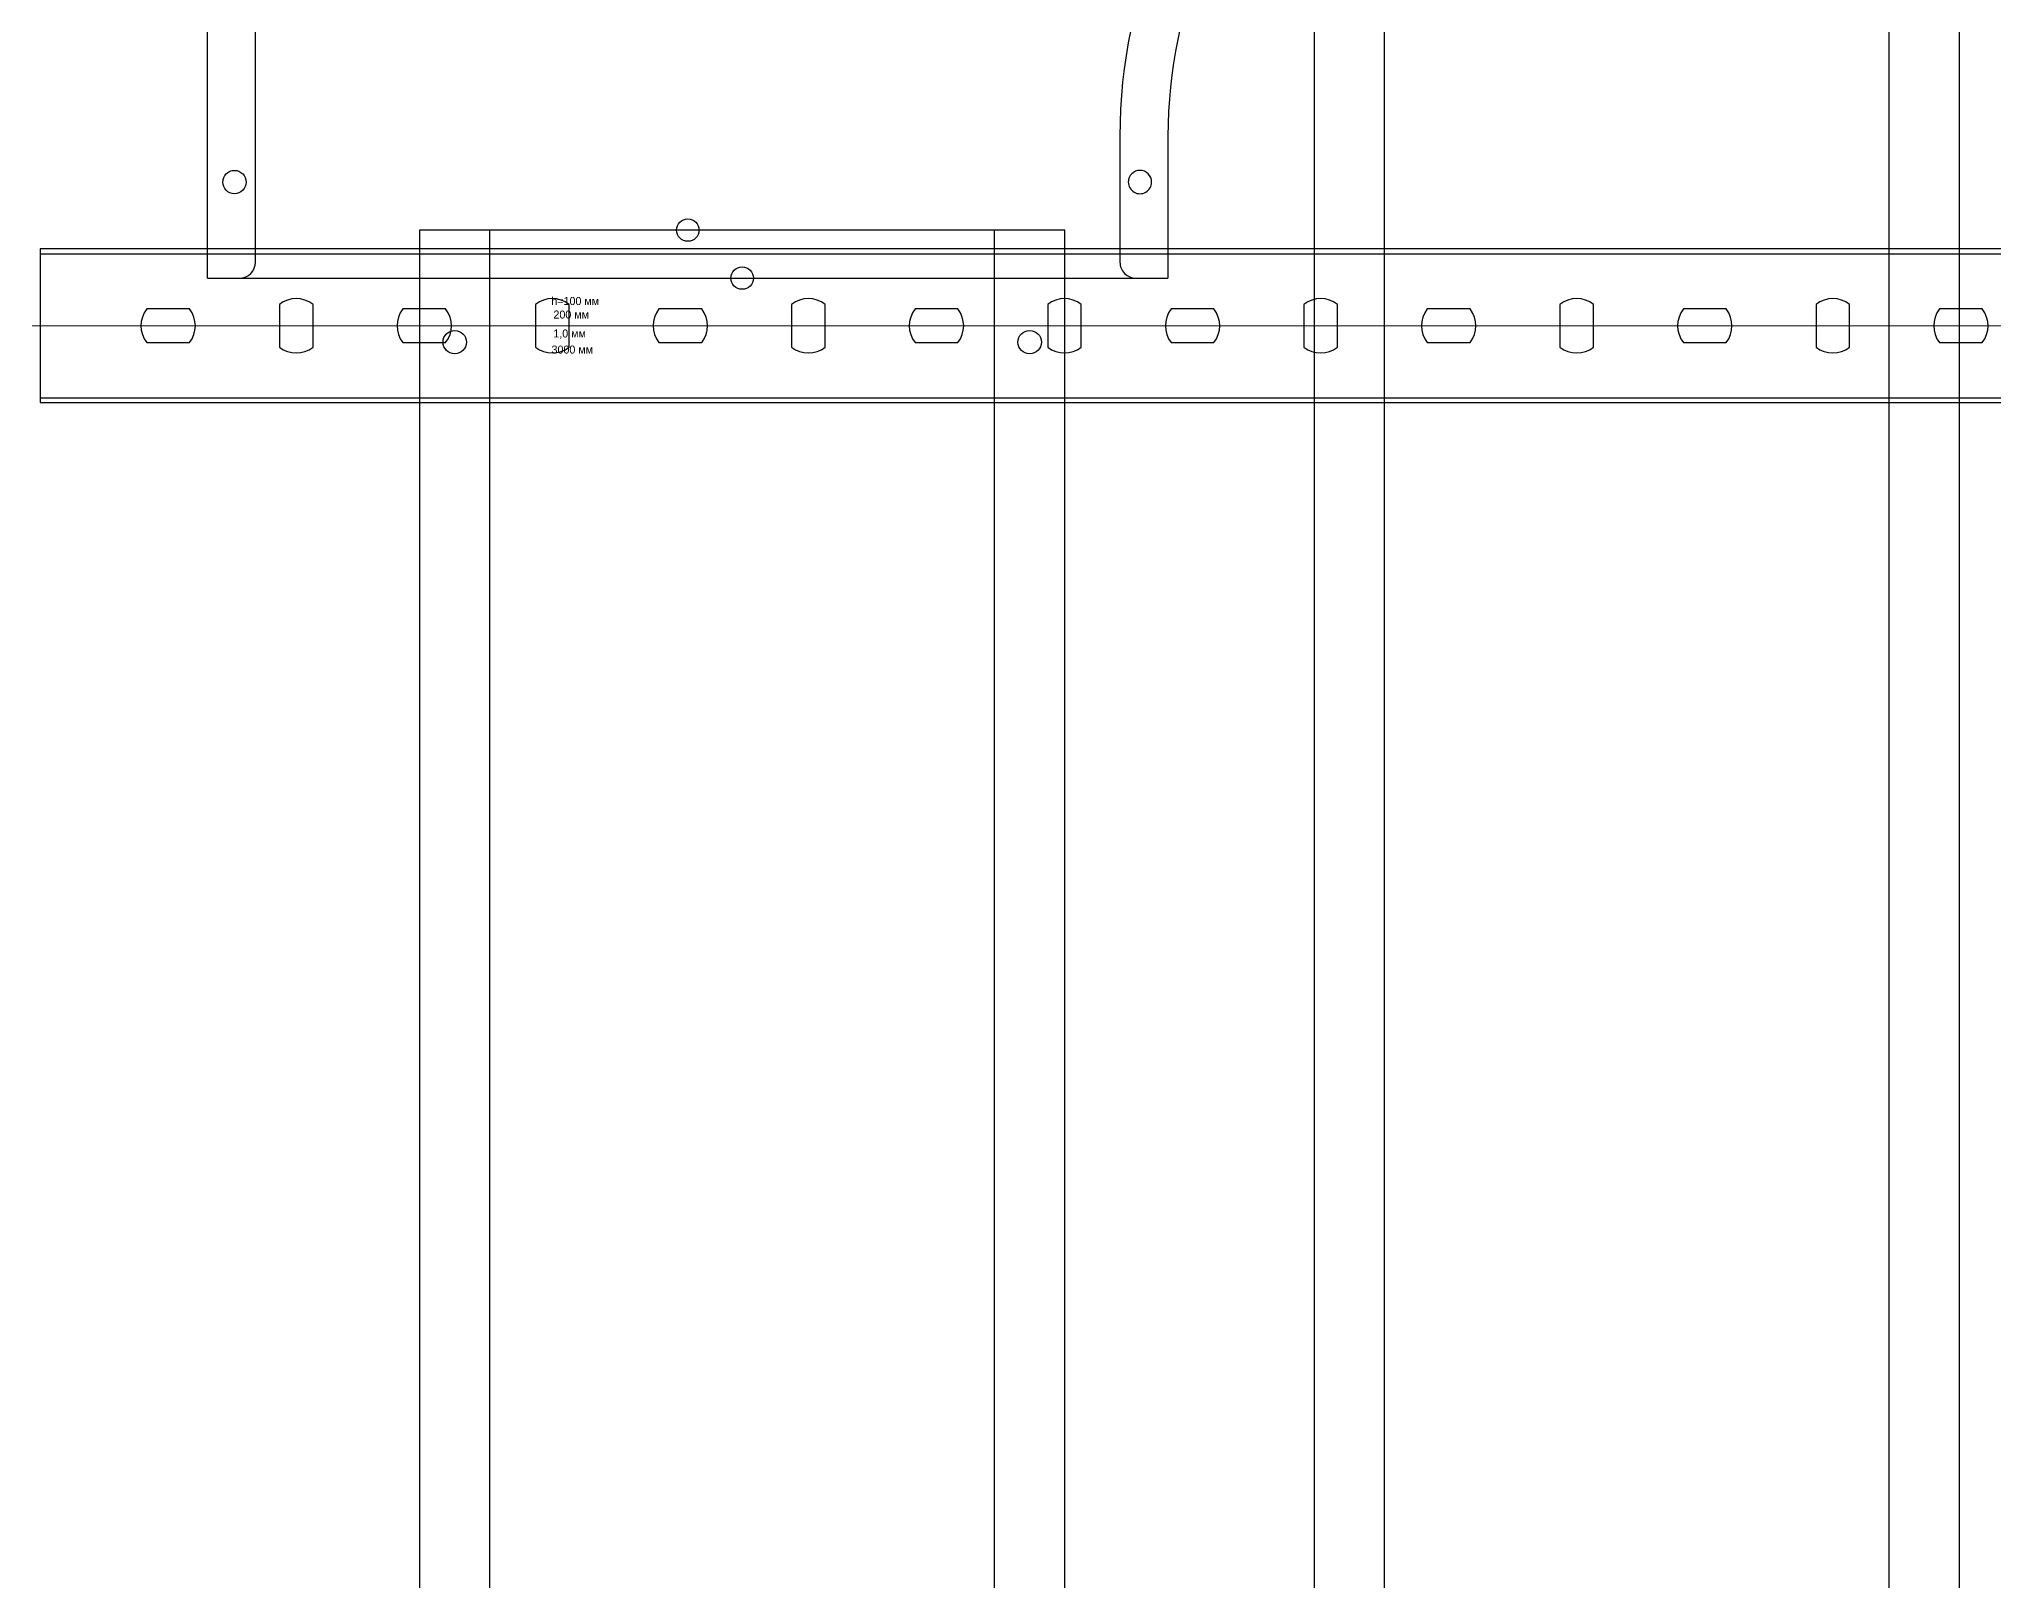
# Model space of a CAD drawing. Header units: millimetres. Extents: x -42533 to 645315, y 3457 to 82611.
# Drawn here: x 27109 to 27720, y 50931 to 51413 of the extents above; entities that cross this region are included whole.
import ezdxf
from ezdxf.enums import TextEntityAlignment as Align

# ---------------------------------------------------------------- set-up
doc = ezdxf.new("R2018")
doc.units = ezdxf.units.MM
for name, color, linetype in [('00_00_потолок_Панели из стали', 7, 'Continuous'), ('ЭОМ_Лотки авар.', 1, 'Continuous'), ('ЭОМ_Лотки рабочие', 5, 'Continuous')]:
    doc.layers.add(name, color=color, linetype=linetype)
doc.styles.get("Standard").update_dxf_attribs({"font": 'arial.ttf'})
doc.styles.add('М2', font='isocpeur.ttf', dxfattribs={"width": 0.8})
doc.dimstyles.new('М2-100', dxfattribs={"dimtxt": 250, "dimasz": 100, "dimexe": 50, "dimexo": 50, "dimgap": 50, "dimtad": 1, "dimdec": 0, "dimzin": 1, "dimtxsty": 'М2', "dimblk": 'ARCHTICK', "dimcen": 2.5, "dimdle": 50, "dimclre": 256, "dimclrt": 256, "dimadec": 0, "dimazin": 0, "dimtfac": 1, "dimtdec": 0, "dimtix": 1, "dimtmove": 1, "dimatfit": 3, "dimldrblk": 'NONE', "dimfxl": 1, "dimtolj": 1, "dimlwd": 9, "dimlwe": 9, "dimarcsym": 1})

# ---------------------------------------------------------------- blocks, each defined once
blk = doc.blocks.new('*U46')
at = {"color": 0, "linetype": 'Continuous', "lineweight": 25}
for p, q in [((-78.79, -7111.49), (-78.8, 0)), ((78.81, -7111.49), (78.8, 0))]:
    blk.add_line(p, q, dxfattribs=at)
blk.add_lwpolyline([(100.81, -7111.49), (100.8, 0), (-100.8, 0), (-100.79, -7111.49)], close=True, dxfattribs=at)
at = {"color": 0, "linetype": 'ByBlock', "lineweight": -2}
blk.add_circle((0, -15), 3.5, dxfattribs=at)
at = {"color": 0, "linetype": 'Continuous', "lineweight": 25}
for centre, radius in [((0, -15), 3.5), ((-89.8, -35), 3.65), ((89.8, -35), 3.65)]:
    blk.add_circle(centre, radius, dxfattribs=at)
at = {"color": 0, "flags": 9}
for tag, p in [('АРТИКУЛ', (-59.7, -11.85)), ('НАИМЕНОВАНИЕ', (-59.12, -7.02)), ('ПРИМЕЧАНИЕ', (-58.82, -17.26))]:
    blk.add_attdef(tag, text='', height=2.5, dxfattribs=at).set_placement(p, align=Align.TOP_LEFT)
at = {"color": 0, "lineweight": 30, "flags": 104}
for tag, p in [('ВЫСОТА', (-59.61, -20.92)), ('ШИРИНА', (-58.94, -25.15)), ('ДЛИНА', (-59.54, -36.09)), ('ТОЛЩИНА', (-58.99, -31.04))]:
    blk.add_attdef(tag, text='', height=2.5, dxfattribs=at).set_placement(p, align=Align.TOP_LEFT)
blk = doc.blocks.new('*U47')
at = {"color": 0, "linetype": 'Continuous', "lineweight": 25}
for p, q in [((-78.79, -7580.58), (-78.8, 0)), ((78.81, -7580.58), (78.8, 0))]:
    blk.add_line(p, q, dxfattribs=at)
blk.add_lwpolyline([(100.81, -7580.58), (100.8, 0), (-100.8, 0), (-100.79, -7580.58)], close=True, dxfattribs=at)
at = {"color": 0, "flags": 9}
for tag, p in [('АРТИКУЛ', (-59.7, -11.85)), ('НАИМЕНОВАНИЕ', (-59.12, -7.02)), ('ПРИМЕЧАНИЕ', (-58.82, -17.26))]:
    blk.add_attdef(tag, text='', height=2.5, dxfattribs=at).set_placement(p, align=Align.TOP_LEFT)
at = {"color": 0, "lineweight": 30, "flags": 104}
for tag, p in [('ВЫСОТА', (-59.61, -20.92)), ('ШИРИНА', (-58.94, -25.15)), ('ДЛИНА', (-59.54, -36.09)), ('ТОЛЩИНА', (-58.99, -31.04))]:
    blk.add_attdef(tag, text='', height=2.5, dxfattribs=at).set_placement(p, align=Align.TOP_LEFT)
blk = doc.blocks.new('*U45')
at = {"color": 0, "linetype": 'ByBlock', "lineweight": -2}
for points in [[(24, -700), (24, 0), (-24, 0), (-24, -700)], [(-22.5, -700), (-22.5, 0)], [(22.5, -700), (22.5, 0)], [(-24, -700), (24, -700)]]:
    blk.add_lwpolyline(points, dxfattribs=at)
for points in [[(-5.25, -93.32), (-5.25, -106.68, 0.345739), (5.25, -106.68), (5.25, -93.32, 0.345739)], [(-6.68, -134.75, 0.345739), (-6.68, -145.25), (6.68, -145.25, 0.345739), (6.68, -134.75)], [(-5.25, -173.32), (-5.25, -186.68, 0.345739), (5.25, -186.68), (5.25, -173.32, 0.345739)], [(-6.68, -214.75, 0.345739), (-6.68, -225.25), (6.68, -225.25, 0.345739), (6.68, -214.75)], [(-5.25, -253.32), (-5.25, -266.68, 0.345739), (5.25, -266.68), (5.25, -253.32, 0.345739)], [(-6.68, -294.75, 0.345739), (-6.68, -305.25), (6.68, -305.25, 0.345739), (6.68, -294.75)], [(-5.25, -333.32), (-5.25, -346.68, 0.345739), (5.25, -346.68), (5.25, -333.32, 0.345739)], [(-6.68, -374.75, 0.345739), (-6.68, -385.25), (6.68, -385.25, 0.345739), (6.68, -374.75)], [(-5.25, -413.32), (-5.25, -426.68, 0.345739), (5.25, -426.68), (5.25, -413.32, 0.345739)], [(-6.68, -454.75, 0.345739), (-6.68, -465.25), (6.68, -465.25, 0.345739), (6.68, -454.75)], [(-5.25, -493.32), (-5.25, -506.68, 0.345739), (5.25, -506.68), (5.25, -493.32, 0.345739)], [(-6.68, -534.75, 0.345739), (-6.68, -545.25), (6.68, -545.25, 0.345739), (6.68, -534.75)], [(-5.25, -573.32), (-5.25, -586.68, 0.345739), (5.25, -586.68), (5.25, -573.32, 0.345739)], [(-6.68, -614.75, 0.345739), (-6.68, -625.25), (6.68, -625.25, 0.345739), (6.68, -614.75)], [(-5.25, -653.32), (-5.25, -666.68, 0.345739), (5.25, -666.68), (5.25, -653.32, 0.345739)]]:
    blk.add_lwpolyline(points, format="xyb", close=True, dxfattribs=at)
at = {"flags": 9}
for tag, p in [('НАИМЕНОВАНИЕ', (-58.16, -19.4)), ('АРТИКУЛ', (-58.87, -24.46)), ('ПРИМЕЧАНИЕ', (-58.33, -30.8))]:
    blk.add_attdef(tag, p, '', height=2.5, dxfattribs=at)
at = {"lineweight": 30, "flags": 104}
blk.add_attdef('ДЛИНА', text='', height=2.5, dxfattribs=at).set_placement((-57.72, -34.59), align=Align.TOP_LEFT)
blk = doc.blocks.new('_ArchTick')
at = {"color": 0, "linetype": 'ByBlock', "lineweight": 70, "const_width": 0.15}
blk.add_lwpolyline([(-0.5, -0.5), (0.5, 0.5)], dxfattribs=at)
blk = doc.blocks.new('*D639')
at = {"layer": '00_00_потолок_Панели из стали', "color": 0, "lineweight": 9, "transparency": 16777216}
blk.add_line((26909.9, 52173.71), (26909.9, 51273.51), dxfattribs=at)
at = {"layer": '00_00_потолок_Панели из стали', "lineweight": 9, "transparency": 16777216}
for p, q in [((27837.24, 52123.71), (26859.9, 52123.71)), ((27759.49, 51323.51), (26859.9, 51323.51))]:
    blk.add_line(p, q, dxfattribs=at)
at = {"layer": 'Defpoints', "color": 0, "transparency": 16777216}
for p in [(27887.24, 52123.71), (26909.9, 51323.51), (27809.49, 51323.51)]:
    blk.add_point(p, dxfattribs=at)
at = {"layer": '00_00_потолок_Панели из стали', "color": 0, "lineweight": 9, "transparency": 16777216, "xscale": 100, "yscale": 100, "zscale": 100}
for p, rotation in [((26909.9, 52123.71), 90), ((26909.9, 51323.51), 270)]:
    blk.add_blockref('_ArchTick', p, dxfattribs=dict(at, rotation=rotation))
at = {"layer": '00_00_потолок_Панели из стали', "transparency": 16777216, "insert": (26734.9, 51723.61), "char_height": 250, "attachment_point": 5, "rotation": 90, "style": 'М2'}
blk.add_mtext('\\A1;800', dxfattribs=at)
blk = doc.blocks.new('_None')
blk = doc.blocks.new('*U336')
at = {"color": 0, "linetype": 'ByBlock', "lineweight": -2}
for p, q in [((-150, 300), (-150, 344.3)), ((150, 344.3), (-150, 344.3)), ((150, 344.3), (150, 300)), ((-135, 300), (-135, 339.3)), ((135, 339.3), (135, 300)), ((-344.3, 150), (-300, 150)), ((-344.3, 150), (-344.3, -150)), ((300, 150), (344.3, 150)), ((344.3, -150), (344.3, 150)), ((-339.3, 135), (-300, 135)), ((300, 135), (339.3, 135)), ((339.3, -135), (-339.3, -135)), ((344.3, -150), (-344.3, -150))]:
    blk.add_line(p, q, dxfattribs=at)
for centre, radius in [((0, 329.3), 3.5), ((-329.3, 0), 3.5), ((329.3, 0), 3.5), ((-314.3, -141.6), 3.65), ((314.3, -141.6), 3.65)]:
    blk.add_circle(centre, radius, dxfattribs=at)
for centre, radius, start, end in [((-140, 339.3), 5, 0, 90), ((140, 339.3), 5, 90, 180), ((-141.25, 314.3), 3.65, 0, 180), ((141.25, 314.3), 3.65, 90, 180), ((141.25, 314.3), 3.65, 180, 90), ((-141.25, 314.3), 3.65, 180, 0), ((-300, 300), 150, 270, 0), ((-300, 300), 165, 270, 0), ((300, 300), 165, 180, 270), ((300, 300), 150, 180, 270), ((-314.3, 141.25), 3.65, 270, 180), ((-314.3, 141.25), 3.65, 180, 270), ((314.3, 141.25), 3.65, 90, 270), ((314.3, 141.25), 3.65, 270, 90), ((-339.3, 140), 5, 180, 270), ((339.3, 140), 5, 270, 0), ((-339.3, -140), 5, 90, 180), ((339.3, -140), 5, 0, 90)]:
    blk.add_arc(centre, radius, start, end, dxfattribs=at)
at = {"color": 0, "linetype": 'ByBlock', "lineweight": -2, "flags": 9}
for tag, p in [('НАИМЕНОВАНИЕ', (-28.08, -14.69)), ('АРТИКУЛ', (-27.92, -18.72)), ('ПРИМЕЧАНИЕ', (-27.44, -22.91))]:
    blk.add_attdef(tag, p, '', height=2.5, dxfattribs=at)
at = {"color": 0, "linetype": 'ByBlock', "lineweight": -2, "flags": 104}
for tag, p in [('ВЫСОТА', (-27.38, -28.78)), ('ШИРИНА', (-27.38, -37.51)), ('ТОЛЩИНА', (-27.74, -46.84))]:
    blk.add_attdef(tag, text='', height=2.5, dxfattribs=at).set_placement(p, align=Align.TOP_LEFT)

msp = doc.modelspace()

# ---------------------------------------------------------------- block references
at = {"layer": 'ЭОМ_Лотки авар.', "color": 1}
msp.add_blockref('*U47', (27608.24, 52117.13), dxfattribs=at)
at = {"layer": 'ЭОМ_Лотки рабочие', "rotation": 270}
for name, p in [('*U336', (27311.8, 51682.71)), ('*U45', (27809.49, 51323.51))]:
    msp.add_blockref(name, p, dxfattribs=at)
at = {"layer": 'ЭОМ_Лотки рабочие'}
ref = msp.add_blockref('*U46', (27328.8, 51353.41), dxfattribs=at)
lines = msp.add_mtext('3000 мм', dxfattribs={"layer": '0', "color": 0, "insert": (27269.25, 51317.33), "char_height": 2.5, "attachment_point": 1})
ref.add_attrib('ДЛИНА', '', (27269.25, 51317.33), dxfattribs={"flags": 104}).embed_mtext(lines)
lines = msp.add_mtext('1,0 мм', dxfattribs={"layer": '0', "color": 0, "insert": (27269.81, 51322.37), "char_height": 2.5, "attachment_point": 1})
ref.add_attrib('ТОЛЩИНА', '', (27269.81, 51322.37), dxfattribs={"flags": 104}).embed_mtext(lines)
lines = msp.add_mtext('h=100 мм', dxfattribs={"layer": '0', "color": 0, "insert": (27269.19, 51332.5), "char_height": 2.5, "attachment_point": 1})
ref.add_attrib('ВЫСОТА', '', (27269.19, 51332.5), dxfattribs={"flags": 104}).embed_mtext(lines)
lines = msp.add_mtext('200 мм', dxfattribs={"layer": '0', "color": 0, "insert": (27269.85, 51328.27), "char_height": 2.5, "attachment_point": 1})
ref.add_attrib('ШИРИНА', '', (27269.85, 51328.27), dxfattribs={"flags": 104}).embed_mtext(lines)

# ---------------------------------------------------------------- dimensions: what is measured, and where the dimension line sits
at = {"layer": '00_00_потолок_Панели из стали'}
dim = msp.add_linear_dim(base=(26909.9, 51323.51), p1=(27887.24, 52123.71), p2=(27809.49, 51323.51), angle=90, dimstyle='М2-100', dxfattribs=at)
dim.commit()
dim.dimension.update_dxf_attribs({"geometry": '*D639', "text_midpoint": (26734.9, 51723.61)})

doc.saveas('drawing.dxf')
